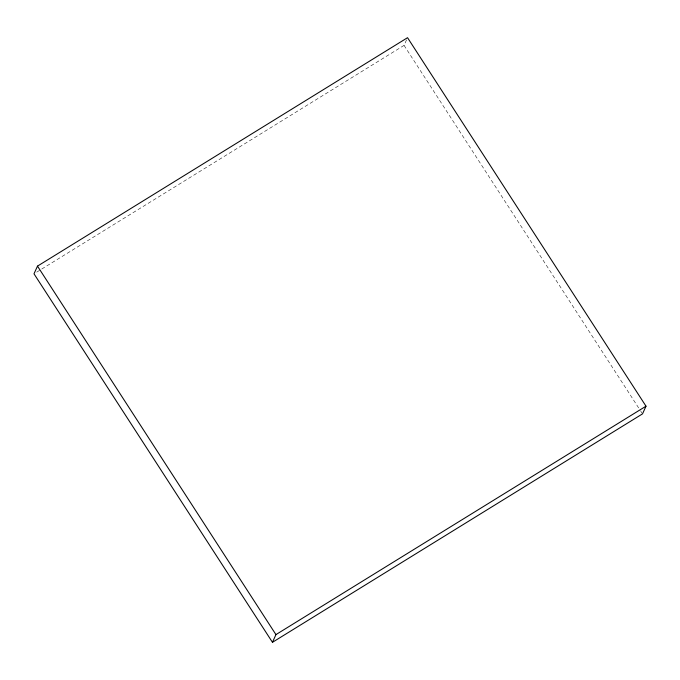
<?xml version="1.0" encoding="UTF-8"?>
<svg xmlns="http://www.w3.org/2000/svg" width="680" height="680" viewBox="0 0 680 680"><rect width="100%" height="100%" fill="white"/><g stroke="black" fill="none" stroke-linecap="round" stroke-linejoin="round"><path stroke-width="0.51" stroke-dasharray="3.4 2.55" d="M36.711 272.144L404.056 45.39L406.674 39.618M404.056 45.39L640.203 410.312M640.781 411.204L641.937 412.981"/><path stroke-width="1.02" d="M37.485 266.126L34 273.819L272.459 642.303L642.515 413.874L646 406.181L407.541 37.697L37.485 266.126L275.944 634.61L272.459 642.303M275.944 634.61L646 406.181"/></g></svg>
